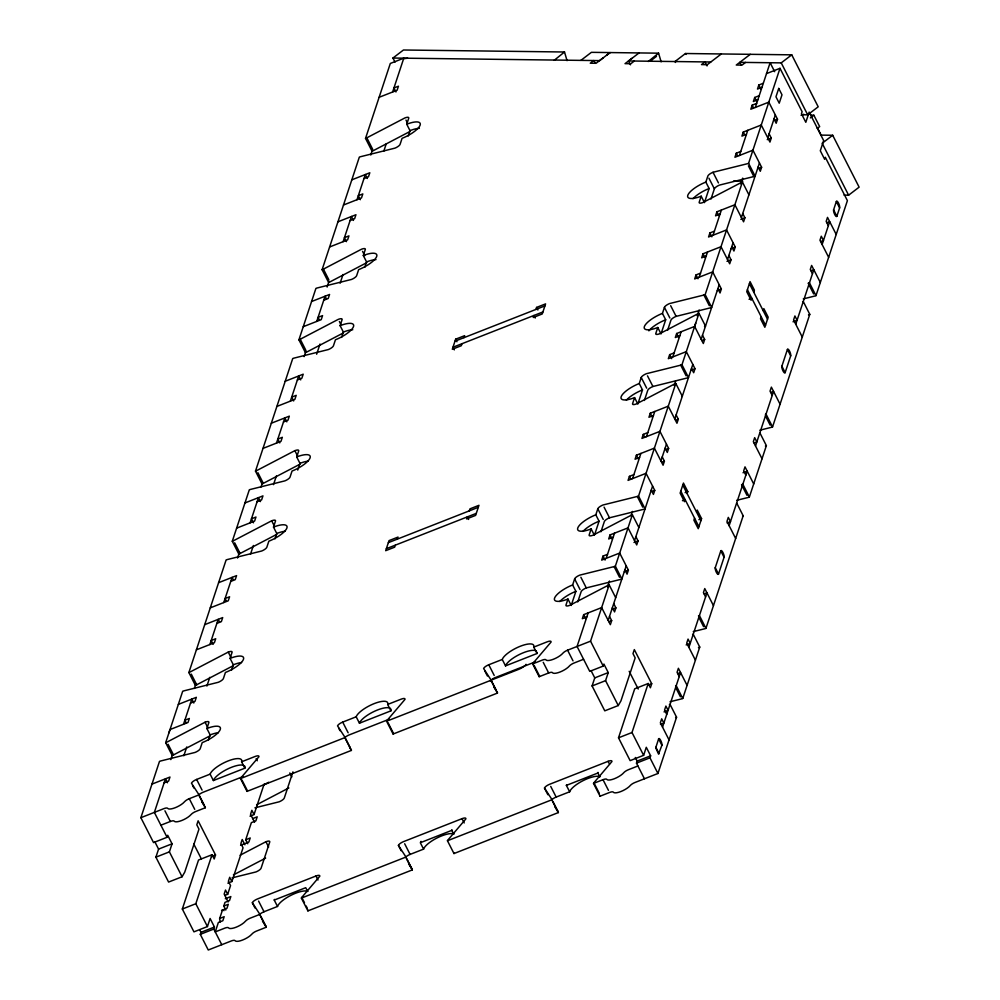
<?xml version="1.0" encoding="UTF-8"?>
<svg xmlns="http://www.w3.org/2000/svg" width="1000" height="1000" viewBox="0 0 1000 1000"><rect width="100%" height="100%" fill="white"/><g stroke="black" fill="none" stroke-linecap="round" stroke-linejoin="round"><path stroke-width="1.5" d="M154.838 841.787L158.575 849.1L155.9 857.163L168.588 882.062L182.075 876.762L169.4 851.862L172.062 843.812L167.712 835.275L167.05 837.288L153.55 842.588L140.875 817.688L159.488 761.388A5.038 1.562 -27 0 1 160.75 760.962L195.062 752.438A5.038 1.562 -27 0 0 200.225 748.65L202.225 742.613A17.637 5.475 -27 0 0 220.287 729.388A17.637 5.475 -27 0 0 206.887 728.512L208.888 722.475A5.038 1.562 -27 0 0 205.05 722.225L166.988 742.1A5.05 1.562 -27 0 1 165.675 742.688L172.2 755.487A5.05 1.562 -27 0 0 173.512 754.9L210.212 735.738M165.675 742.688L182.688 691.25A5.038 1.562 -27 0 1 183.95 690.837L218.25 682.3A5.038 1.562 -27 0 0 223.412 678.525L225.413 672.475A17.637 5.475 -27 0 0 243.487 659.25A17.637 5.475 -27 0 0 230.075 658.375L232.075 652.337A5.038 1.562 -27 0 0 228.25 652.087L190.188 671.963A5.038 1.562 -27 0 1 188.875 672.55L195.387 685.362A5.038 1.562 -27 0 0 196.713 684.775L233.412 665.6M188.875 672.55L226.112 559.963A5.038 1.562 -27 0 1 227.362 559.538L261.675 551.013A5.038 1.562 -27 0 0 266.837 547.225L268.837 541.188A17.637 5.475 -27 0 0 286.913 527.962A17.637 5.475 -27 0 0 273.5 527.087L275.5 521.038A5.038 1.562 -27 0 0 271.675 520.788L233.612 540.675A5.05 1.562 -27 0 1 232.288 541.263L238.812 554.062A5.05 1.562 -27 0 0 240.125 553.475L276.837 534.312M232.288 541.263L249.3 489.825A5.038 1.562 -27 0 1 250.562 489.4L284.875 480.875A5.038 1.562 -27 0 0 290.038 477.1L292.038 471.05A17.637 5.475 -27 0 0 310.1 457.825A17.637 5.475 -27 0 0 296.7 456.95L298.7 450.913A5.038 1.562 -27 0 0 294.862 450.662L256.8 470.538A5.038 1.562 -27 0 1 255.487 471.125L262.013 483.938A5.038 1.562 -27 0 0 263.325 483.338L300.025 464.175M255.487 471.125L292.725 358.537A5.075 1.575 -27 0 1 293.988 358.113L328.288 349.575A5.038 1.562 -27 0 0 333.45 345.8L335.45 339.762A17.637 5.475 -27 0 0 353.525 326.525A17.637 5.475 -27 0 0 340.112 325.662L342.113 319.613A5.038 1.562 -27 0 0 338.288 319.363L300.225 339.237A5.062 1.575 -27 0 1 298.913 339.837L305.425 352.638A5.062 1.575 -27 0 0 306.75 352.05L343.45 332.875M298.913 339.837L315.912 288.4A5.075 1.575 -27 0 1 317.175 287.975L351.488 279.45A5.038 1.562 -27 0 0 356.65 275.663L358.65 269.625A17.637 5.475 -27 0 0 376.712 256.4A17.637 5.475 -27 0 0 363.312 255.525L365.312 249.488A5.038 1.562 -27 0 0 361.475 249.237L323.413 269.113A5.062 1.575 -27 0 1 322.1 269.7L328.625 282.5A5.062 1.575 -27 0 0 329.938 281.913L366.637 262.75M322.1 269.7L359.338 157.1A5.05 1.562 -27 0 1 360.6 156.688L394.913 148.15A5.038 1.562 -27 0 0 400.075 144.375L402.075 138.325A17.637 5.475 -27 0 0 420.138 125.1A17.637 5.475 -27 0 0 406.737 124.225L408.738 118.188A5.038 1.562 -27 0 0 404.9 117.938L366.838 137.812A5.038 1.562 -27 0 1 365.525 138.4L372.05 151.213A5.038 1.562 -27 0 0 373.363 150.625L410.062 131.45M365.525 138.4L390.312 63.463L403.8 58.163L392.612 92M168.938 732.837L170.012 729.562L188 722.5L189.338 718.475L184.838 720.238L186.2 722.9M170.837 759.6L172.3 755.2M194.375 688.462L195.812 684.1M237.5 558.038L239.425 552.225M260.988 487.025L262.425 482.675M304.113 356.613L306.038 350.8M327.125 287.05L329.038 281.238M370.788 155.025L372.713 149.175M183.512 724.262L191.838 699.087L193.837 703.025M209.875 644.538L218.2 619.35L219.537 621.975M223.75 602.562L232.087 577.388L233.425 580.013M250.125 522.837L258.45 497.663L260.462 501.6M276.488 443.1L284.825 417.925L286.825 421.863M290.375 401.138L298.7 375.962L300.7 379.9M316.737 321.413L325.062 296.225L326.4 298.863M343.113 241.675L351.438 216.5L353.438 220.438M356.987 199.713L365.312 174.537L367.325 178.475M183.85 755.763L186.762 746.963M206.9 686.062L209.775 677.35M250.512 554.2L253.388 545.487M273.512 484.637L276.4 475.925M316.65 354.225L320.012 344.05M340.125 283.212L343.013 274.5M383.8 151.188L386.213 143.887M208.375 740.288L210.15 734.912L206.887 728.512M231.562 670.15L233.337 664.788L230.075 658.375M274.988 538.862L276.762 533.488L273.5 527.087M297.738 470.075L299.962 463.35L296.7 456.95M341.6 337.438L343.375 332.062L340.112 325.662M364.8 267.3L366.575 261.925L363.312 255.525M408.212 136L410 130.638L406.737 124.225M221.762 944.7L213.787 929.05L214.45 927.038L210.1 918.5L207.438 926.562L193.95 931.85L182.325 909.025L198.538 860.013L212.025 854.725L214.2 858.988L215.525 854.963L198.137 820.812L196.8 824.837L198.975 829.112L184.762 872.087L182.075 876.762M207.438 926.562L195.812 903.737L212.025 854.725M260.725 916.1L266.163 926.775A5.025 1.562 -27 0 1 266.163 927.275L256.675 931A5.038 1.562 -27 0 0 252.8 933.225L250.375 935.562A10.075 3.125 -27 0 1 235.95 941.225L234.575 940.375A5.038 1.562 -27 0 0 231.238 940.987L208.263 950L200.3 934.35L200.963 932.337L199.725 929.9M225.825 910.05L223.787 906.05L225 902.362L229.5 900.588L230.837 896.562L225.3 898.737M224.775 895.438L227.675 894.3L230.562 885.575L228.388 881.3L229.713 877.275L231.887 881.538L227.838 883.138M231.887 881.538L243.05 847.8L240.875 843.538L242.213 839.513L244.887 844.762M247.75 843.75L245.712 839.75L251.375 822.625L255.875 820.863L257.2 816.838L252.712 818.6M249.988 816.162L254.037 814.562L264.137 784.05M292.95 771.85L284.288 798.037A5.038 1.562 -27 0 1 279.125 801.812L254.913 807.837M463.963 337.675L464.637 335.662L455.637 339.188L452.312 349.263L461.3 345.725L461.975 343.713M395.35 545.138L394.688 547.163L385.688 550.688L389.025 540.612L398.013 537.087L397.35 539.1M469.3 510.863L469.963 508.85L478.963 505.312L475.625 515.388L466.637 518.913L467.3 516.9L468.6 519.462M535.913 309.425L536.587 307.413L545.575 303.888L542.25 313.962L533.25 317.488L533.913 315.475L535.225 318.038M766.513 73.612L780 68.312L748.587 163.325A5.062 1.575 -27 0 1 747.325 163.738L713.012 172.275A5.038 1.562 -27 0 0 707.85 176.05L705.85 182.087A17.637 5.475 -27 0 0 687.788 195.325A17.637 5.475 -27 0 0 701.188 196.188L699.188 202.237A5.038 1.562 -27 0 0 703.025 202.488L741.087 182.613A5.075 1.575 -27 0 1 742.4 182.013L705.163 294.613A5.038 1.562 -27 0 1 703.9 295.038L669.587 303.562A5.038 1.562 -27 0 0 664.425 307.35L662.438 313.387A17.637 5.475 -27 0 0 644.362 326.613A17.637 5.475 -27 0 0 657.763 327.488L655.775 333.525A5.038 1.562 -27 0 0 659.6 333.775L697.663 313.9A5.05 1.562 -27 0 1 698.975 313.312L681.963 364.75A5.038 1.562 -27 0 1 680.713 365.163L646.4 373.7A5.038 1.562 -27 0 0 641.237 377.475L639.237 383.525A17.637 5.475 -27 0 0 621.163 396.75A17.637 5.475 -27 0 0 634.575 397.625L632.575 403.663A5.038 1.562 -27 0 0 636.413 403.913L674.475 384.038A5.05 1.562 -27 0 1 675.788 383.45L638.55 496.037A5.038 1.562 -27 0 1 637.288 496.463L602.975 505A5.038 1.562 -27 0 0 597.812 508.775L595.812 514.812A17.637 5.475 -27 0 0 577.75 528.05A17.637 5.475 -27 0 0 591.15 528.913L589.15 534.963A5.038 1.562 -27 0 0 592.987 535.212L631.05 515.325A5.05 1.562 -27 0 1 632.362 514.738L615.35 566.175A5.038 1.562 -27 0 1 614.087 566.6L579.788 575.125A5.038 1.562 -27 0 0 574.625 578.9L572.625 584.95A17.637 5.475 -27 0 0 554.55 598.175A17.637 5.475 -27 0 0 567.962 599.05L565.962 605.087A5.038 1.562 -27 0 0 569.788 605.337L607.85 585.462A5.05 1.562 -27 0 1 609.163 584.875L615.688 597.675M572.625 584.95L575.887 591.35L571.225 605.45L567.962 599.05M594.8 534.138L599.075 521.213L595.812 514.812M639.237 383.525L642.5 389.925L637.837 404.025L634.575 397.625M662.438 313.387L665.688 319.788L661.025 333.888L657.763 327.488M705.85 182.087L709.112 188.5L704.45 202.6L701.188 196.188M577.775 601.888L581.138 591.712A5.038 1.562 -27 0 1 586.3 587.925L620.612 579.4A5.038 1.562 -27 0 0 621.875 578.975L615.35 566.175M600.962 531.763L604.338 521.575A5.038 1.562 -27 0 1 609.5 517.8L643.812 509.263A5.038 1.562 -27 0 0 645.062 508.85L638.55 496.037M644.388 400.462L647.763 390.288A5.038 1.562 -27 0 1 652.925 386.5L687.225 377.975A5.038 1.562 -27 0 0 688.487 377.55L681.963 364.75M667.588 330.337L670.95 320.15A5.038 1.562 -27 0 1 676.112 316.375L710.425 307.838A5.038 1.562 -27 0 0 711.688 307.425L705.163 294.613M711 199.037L714.375 188.85A5.038 1.562 -27 0 1 719.538 185.075L753.85 176.55A5.062 1.575 -27 0 0 755.1 176.125L748.587 163.325M609.5 616.375L611.675 620.65L610.35 624.675L601.65 607.6L583.663 614.663L582.337 618.688L586.825 616.925M607.537 554.312L603.038 556.075L601.7 560.112L619.688 553.05L628.387 570.125L627.062 574.15L624.888 569.875M635.875 536.65L638.05 540.913L636.712 544.938L628.025 527.863L610.037 534.925L608.7 538.962L613.2 537.188M633.9 474.588L629.412 476.35L628.075 480.375L646.062 473.312L654.762 490.387L653.425 494.412L651.25 490.15M662.237 456.912L664.412 461.175L663.088 465.213L654.388 448.137L636.4 455.2L635.075 459.225L639.562 457.463M647.788 432.612L643.288 434.387L641.95 438.413L659.938 431.35L668.637 448.425L667.3 452.45L665.125 448.188M676.125 414.95L678.3 419.212L676.963 423.25L668.263 406.175L650.275 413.237L648.95 417.262L653.45 415.5M674.15 352.887L669.65 354.65L668.325 358.675L686.312 351.625L695 368.688L693.675 372.725L691.5 368.45M695.725 323.162L694.638 326.438L676.65 333.5L675.312 337.525L679.812 335.763M700.525 273.15L696.025 274.925L694.688 278.95L712.675 271.887L721.375 288.962L720.037 292.987L717.862 288.725M728.863 255.487L731.038 259.75L729.7 263.788L721 246.713L703.012 253.775L701.688 257.8L706.188 256.038M714.4 231.188L709.9 232.95L708.562 236.988L726.55 229.925L735.25 247L733.925 251.025L731.75 246.762M742.738 213.525L744.912 217.787L743.575 221.812L734.887 204.75L716.9 211.8L715.562 215.837L720.062 214.075M740.763 151.463L736.275 153.225L734.938 157.25L752.925 150.188L761.625 167.262L760.288 171.287L758.112 167.025M769.1 133.787L771.275 138.062L769.95 142.088L761.25 125.013L743.263 132.075L741.938 136.1L746.425 134.338M756.65 103.413L752.163 105.188L750.825 109.213L768.812 102.15L777.513 119.225L776.175 123.25L774 118.987M759.212 95.7L754.712 97.463L753.375 101.487L757.875 99.725M763.312 83.275L758.825 85.037L757.487 89.062L761.988 87.3M588.162 612.9L577.062 646.462L589.738 671.363L603.225 666.075L603.9 664.05L608.25 672.588L605.575 680.65L618.263 705.55L604.775 710.837L592.087 685.95L594.75 677.887L591.025 670.575M606.2 558.337L614.525 533.162M632.575 478.612L640.9 453.438M646.45 436.65L654.775 411.463M672.812 356.912L681.15 331.737M699.188 277.188L707.513 252M713.062 235.225L721.388 210.037M739.438 155.488L747.763 130.312M755.325 107.45L770.113 62.725L774.675 71.688M607.513 586.912L609.45 581.038M631.038 515.788L632.475 511.425M674.163 385.375L675.6 381.012M697.175 315.812L699.087 310M740.775 183.95L742.7 178.137M603.225 666.075L590.55 641.175L609.163 584.875M608.175 620.4L626.213 565.85M634.538 540.675L652.588 486.125M660.913 460.938L666.462 444.15M674.788 418.975L692.825 364.425M701.162 339.25L719.2 284.688M727.525 259.513L733.075 242.725M741.4 217.55L759.45 163M767.775 137.812L775.337 114.95M613.725 603.625L615.9 607.888L614.562 611.912L612.388 607.65M702.487 335.213L704.663 339.487L703.337 343.512L694.638 326.438M687.138 493.6L687.8 491.587L683.45 483.05L680.125 493.125L684.475 501.662L685.138 499.637L682.438 500.7M753.75 292.175L754.412 290.163L750.062 281.625L746.737 291.7L751.087 300.225L751.75 298.212L749.05 299.275M547.875 794.725L544.475 788.05A5.038 1.562 -27 0 1 549.637 784.275L608.1 761.325A5.038 1.562 -27 0 1 611.925 761.575L593.9 782.763A5.038 1.562 -27 0 0 593.525 783.413L600.05 796.213L609.525 792.487A5.038 1.562 -27 0 1 613.325 792.175A10.075 3.125 -27 0 0 620.913 791.525A10.075 3.125 -27 0 0 630.288 785.512A5.038 1.562 -27 0 1 634.963 782.5L657.938 773.487L649.975 757.837L650.638 755.825L646.287 747.288L643.625 755.337L630.138 760.638L618.513 737.812L634.712 688.8L648.213 683.5L650.387 687.775L651.712 683.737L634.325 649.6L632.987 653.625L635.163 657.887L620.95 700.863L618.263 705.55M694.562 518.138L693.888 520.15L698.238 528.688L701.575 518.625L697.225 510.087L696.55 512.1M761.175 316.712L760.5 318.725L764.85 327.262L768.188 317.188L763.838 308.65L763.175 310.675M643.625 755.337L632 732.513L648.213 683.5M644.45 778.787L636.475 763.138L637.15 761.112L635.288 757.463M658.637 738.863L655.725 747.8L658.538 754.075L661.9 745.263A3.775 1.075 68.6 0 0 660.763 740.55A3.775 1.075 68.6 0 0 658.637 738.863L661.9 745.263M662.525 727.113L680.562 672.562L677.8 673.637M688.888 647.375L706.938 592.825L704.163 593.913M715.263 567.65L720.812 550.862A3.775 1.075 68.6 0 1 722.938 552.55A3.775 1.075 68.6 0 1 724.075 557.263L718.525 574.05A3.775 1.075 68.6 0 1 716.388 572.362A3.775 1.075 68.6 0 1 715.263 567.65L718.525 574.05M729.137 525.688L747.188 471.125L743.025 472.762M755.512 445.95L773.55 391.4L770.788 392.488M781.875 366.225L787.425 349.438A3.775 1.075 68.6 0 1 789.562 351.125A3.775 1.075 68.6 0 1 790.688 355.838L785.138 372.625A3.775 1.075 68.6 0 1 783.012 370.938A3.775 1.075 68.6 0 1 781.875 366.225L785.138 372.625M795.75 324.25L813.8 269.7L811.025 270.788M822.125 244.525L829.688 221.663L826.912 222.75M833.575 209.913L836.375 201.425A3.775 1.075 68.6 0 1 838.512 203.113A3.775 1.075 68.6 0 1 839.638 207.825L836.838 216.312A3.775 1.075 68.6 0 1 834.737 214.537A3.775 1.075 68.6 0 1 833.6 209.825L836.838 216.312M657.938 773.487L676.562 717.188L670.037 704.388A5.038 1.562 -27 0 0 669.388 704.663M670.05 701.75L681.488 698.913A5.05 1.562 -27 0 0 682.75 698.487L699.75 647.062L693.238 634.25A5.038 1.562 -27 0 0 692.575 634.525M693.25 631.625L704.688 628.775A5.038 1.562 -27 0 0 705.938 628.362L743.175 515.763L736.65 502.962M736.663 500.325L748.1 497.488A5.05 1.562 -27 0 0 749.362 497.062L766.375 445.625L759.85 432.825M759.862 430.2L771.3 427.35A5.038 1.562 -27 0 0 772.55 426.925L809.788 314.337L803.275 301.525A5.038 1.562 -27 0 0 802.613 301.8M803.288 298.9L814.725 296.05A5.05 1.562 -27 0 0 815.975 295.637L847.4 200.637L825.312 157.275L824.65 159.3L820.3 150.762L823.662 140.588L809.175 112.125L805.812 122.3L801.462 113.763L802.125 111.75L780 68.312M403.638 58.675L407.713 58.212M406.8 858.763L412.238 869.438A5.038 1.562 -27 0 1 412.238 869.938L307.913 910.888L301.388 898.088A5.038 1.562 -27 0 1 301.762 897.438L319.788 876.25A5.038 1.562 -27 0 0 315.963 876L257.5 898.95A5.038 1.562 -27 0 0 252.338 902.725L255.062 908.062M603.075 57.925L596.075 63.288L590.275 63.212L593.787 60.538L595.138 63.2M630.487 64.812L628.538 60.963L632.038 58.288M395.025 62.138L392.938 58.038L403.45 50L564.513 52L567.05 60.663M564.513 52L554.15 60.35M580.887 60.375L591.4 52.337L658.587 53.175L661.125 61.837M606.587 55.25L610.087 52.575L599.575 60.613L392.938 58.038M639.05 52.938L625.025 63.65L630.825 63.712L634.325 61.037M658.587 53.175L648.225 61.513M651.2 60.412L656.462 56.4M801.9 114.763L807.688 114.838L818.2 106.8L791.737 54.837L685.475 53.513L674.963 61.55A5.05 2.4 52.8 0 0 675.525 62.462M721.312 53.963L707.3 64.675L701.5 64.6L705.013 61.925L707.05 65.925M750.275 54.325L736.263 65.037L742.05 65.1L745.55 62.425M741.075 64.912L739.762 62.35L781.225 62.875L791.737 54.837M810.35 117.912L813.863 115.237L819.663 126.613L817.325 128.4M832.688 135.262L822.175 143.287L848.612 195.188L859.125 187.15L832.688 135.262L821.112 135.113L817.387 127.8M263.288 785.088L268.725 782.25M288.85 787.95L257.575 804.287A5.038 1.562 -27 0 1 256.588 804.737M240.1 855.225L265.925 841.737A5.038 1.562 -27 0 1 269.75 841.975L261.1 868.162A5.038 1.562 -27 0 1 255.938 871.95L232.062 877.875M265.65 858.088L234.387 874.412A5.038 1.562 -27 0 1 233.4 874.875M379.125 97.3L397.113 90.237L398.438 86.213L393.938 87.975L395.975 91.975M351.825 179.825L369.812 172.775L368.475 176.8L363.988 178.562M343.5 205.012L361.488 197.95L362.812 193.925L358.325 195.688L360.363 199.688M337.95 221.8L355.938 214.737L354.6 218.762L350.1 220.525M329.613 246.975L347.6 239.913L348.938 235.888L344.438 237.65L346.475 241.65M311.575 301.525L329.562 294.462L328.225 298.5L323.738 300.262M774.812 120.288L777.513 119.225M801.075 115.312L803.775 114.25M767.237 139.65L771.275 138.062M303.25 326.7L321.238 319.65L322.562 315.613L318.075 317.375L319.425 320.05M758.925 168.325L761.625 167.262M285.212 381.262L303.2 374.2L301.863 378.225L297.362 379.988M740.863 219.375L744.912 217.787M276.875 406.438L294.862 399.375L296.2 395.35L291.7 397.113L293.663 400.95M454.975 341.2L544.913 305.9M542.913 311.95L452.975 347.25L454.312 349.875M271.325 423.225L289.312 416.163L287.987 420.188L283.488 421.95M731.2 248.588L735.25 247M726.988 261.337L731.038 259.75M263 448.4L280.988 441.337L282.325 437.312L277.825 439.075L279.775 442.912M820.763 241.55L823.45 240.5L821.287 236.225L819.95 240.25L828.65 257.325M717.325 290.55L721.375 288.962M244.963 502.95L262.95 495.887L261.613 499.925L257.113 501.688M701.963 340.55L704.663 339.487M236.637 528.138L254.625 521.075L255.95 517.038L251.45 518.812L253.5 522.812M793.037 321.812L797.087 320.225L794.912 315.963L793.575 319.988L802.275 337.062M690.962 370.275L695 368.688M218.588 582.688L236.575 575.625L235.25 579.65L230.75 581.425M675.6 420.275L678.3 419.212M210.263 607.863L228.25 600.8L229.587 596.775L225.087 598.538L226.388 601.1M388.363 542.638L478.3 507.325M386.362 548.675L476.3 513.375M204.713 624.65L222.7 617.587L221.363 621.613L216.875 623.387M665.938 449.487L668.637 448.425M661.725 462.238L664.412 461.175M196.388 649.825L214.375 642.763L215.7 638.737L211.213 640.5L213.162 644.35M754.137 442.987L756.838 441.925L754.663 437.65L753.337 441.688L762.025 458.762M652.062 491.45L654.762 490.387M685.1 492.65L687.8 491.587M178.35 704.388L196.337 697.325L195 701.35L190.5 703.112M634 542.5L638.05 540.913M698.875 519.675L701.575 518.625M727.1 522.975L730.475 521.65L728.3 517.388L726.963 521.413L735.662 538.488M624.338 571.712L628.387 570.125M151.975 784.112L169.963 777.05L168.625 781.087L164.137 782.85M611.85 609.475L615.9 607.888M204.213 805.125L198.775 794.45L191.462 783.213A5.038 1.562 -27 0 1 196.625 779.438L210.125 774.137A17.637 5.475 -27 0 1 228.188 760.913A17.637 5.475 -27 0 1 241.6 761.787L255.087 756.488A5.038 1.562 -27 0 1 258.925 756.737L240.888 777.925A5.038 1.562 -27 0 0 240.512 778.575L247.037 791.375L351.362 750.425A5.038 1.562 -27 0 0 351.362 749.925L349.538 747.113M350.275 747.788L344.837 737.125L337.537 725.875A5.038 1.562 -27 0 1 342.7 722.1L356.188 716.8A17.637 5.475 -27 0 1 374.263 703.575A17.637 5.475 -27 0 1 387.663 704.45L401.163 699.15A5.038 1.562 -27 0 1 404.988 699.4L386.962 720.588A5.038 1.562 -27 0 0 386.587 721.237L393.1 734.038L497.425 693.088A5.038 1.562 -27 0 0 497.438 692.588L493.775 686.963M496.35 690.45L490.913 679.788L483.612 668.538A5.038 1.562 -27 0 1 488.775 664.762L502.262 659.463A17.637 5.475 -27 0 1 520.325 646.237A17.637 5.475 -27 0 1 533.737 647.113L547.225 641.812A5.038 1.562 -27 0 1 551.062 642.062L533.038 663.25A5.038 1.562 -27 0 0 532.65 663.9L539.175 676.7L548.663 672.975A5.038 1.562 -27 0 1 552.45 672.663A10.075 3.125 -27 0 0 560.05 672.013A10.075 3.125 -27 0 0 569.412 666A5.038 1.562 -27 0 1 574.1 663L583.575 659.275M608.987 621.7L611.675 620.65M210.125 774.137L213.388 780.55L244.862 768.188A17.637 5.475 -27 0 0 244.887 766.488M356.188 716.8L359.45 723.213L390.925 710.85A17.637 5.475 -27 0 0 391.087 709.675M502.262 659.463L505.525 665.875L537 653.512A17.637 5.475 -27 0 0 537.163 652.337M243.075 776.575L203.15 792.237A5.038 1.562 -27 0 0 198.55 795.163M389.15 719.237L349.225 734.9A5.038 1.562 -27 0 0 344.625 737.825M535.212 661.9L495.288 677.575A5.038 1.562 -27 0 0 490.325 680.95M140.875 817.688L163.85 808.662A5.038 1.562 -27 0 1 167.188 808.062L168.562 808.913A10.075 3.125 -27 0 0 182.987 803.25L185.413 800.913A5.038 1.562 -27 0 1 189.288 798.688L198.775 794.963A5.038 1.562 -27 0 0 198.775 794.45M240.512 778.575L344.837 737.625A5.038 1.562 -27 0 0 344.837 737.125M386.587 721.237L490.913 680.288A5.038 1.562 -27 0 0 490.913 679.788M491.188 680.138L518.575 669.4A7.562 2.35 -27 0 0 524.663 665.812M532.65 663.9L542.137 660.175A5.038 1.562 -27 0 1 545.938 659.85A10.075 3.125 -27 0 0 553.525 659.212A10.075 3.125 -27 0 0 562.888 653.2A5.038 1.562 -27 0 1 567.575 650.188L590.55 641.175M160.888 825.2L170.375 821.475A5.038 1.562 -27 0 1 173.713 820.863L175.075 821.712A10.075 3.125 -27 0 0 189.5 816.05L191.938 813.713A5.038 1.562 -27 0 1 195.812 811.488L205.287 807.763A5.038 1.562 -27 0 0 205.287 807.262L201.637 801.637M158.575 849.1L172.062 843.812M594.75 677.887L608.25 672.588M686.175 644.938L690.225 643.35L688.05 639.087L686.712 643.112L695.413 660.188M155.9 857.163L169.4 851.862M592.087 685.95L605.575 680.65M245.712 839.75L250.212 837.987L248.875 842.013L240.575 845.275M211.488 856.55L215.525 854.963M649.013 684.8L651.712 683.737M664.025 711.912L668.075 710.325L665.9 706.062L664.562 710.088L666.737 714.35M182.325 909.025L195.812 903.737M618.513 737.812L632 732.513M660.487 724.4L663.85 723.088L661.688 718.812L660.35 722.837L669.05 739.912M223.787 906.05L228.287 904.287L226.95 908.312L221.55 910.438M552.875 801.425L558.3 812.1A5.038 1.562 -27 0 1 558.3 812.6L453.975 853.55L447.45 840.75A5.038 1.562 -27 0 1 447.837 840.1L465.863 818.913A5.038 1.562 -27 0 0 462.025 818.662L403.575 841.612A5.038 1.562 -27 0 0 398.413 845.387L401.125 850.725M219.675 918.475L224.175 916.712L222.838 920.738L218.35 922.5L215.238 931.9L224.725 928.175A5.038 1.562 -27 0 1 228.062 927.575L229.425 928.425A10.075 3.125 -27 0 0 243.85 922.763L246.287 920.425A5.038 1.562 -27 0 1 250.162 918.188L259.637 914.475A5.025 1.562 -27 0 0 259.637 913.962L252.338 902.725M259.425 914.675A5.038 1.562 -27 0 1 264.025 911.75L277.512 906.462L274.25 900.062L305.725 887.7L307.688 891.538M451.95 829.75A17.637 5.475 -27 0 1 451.8 830.362L420.325 842.725L423.587 849.125L410.087 854.412A5.038 1.562 -27 0 0 405.487 857.337M551.562 800A5.038 1.562 -27 0 1 556.163 797.075L569.65 791.787L566.388 785.387L597.875 773.025A17.637 5.475 -27 0 0 598.013 772.412M200.963 932.337L214.45 927.038M637.15 761.112L650.638 755.825M200.3 934.35L213.787 929.05M636.475 763.138L649.975 757.837M301.388 898.088L405.712 857.138A5.038 1.562 -27 0 0 405.712 856.625L398.413 845.387M447.45 840.75L551.775 799.8A5.038 1.562 -27 0 0 551.788 799.287L544.475 788.05M593.525 783.413L603.013 779.688A5.038 1.562 -27 0 1 606.8 779.362A10.075 3.125 -27 0 0 614.4 778.725A10.075 3.125 -27 0 0 623.763 772.712A5.038 1.562 -27 0 1 628.45 769.7L637.925 765.975M628.538 60.963L710.8 61.988M813.863 115.237L810.962 115.2L809.725 112.762M733.55 181.025L742.812 181.137M844.062 195.125L848.612 195.188M554.65 806.475L558.3 812.1M408.587 863.812L412.238 869.438M262.512 921.15L266.163 926.775M781.225 62.875L807.688 114.838M836.35 201.513L839.613 207.925M836.213 234.462L827.513 217.387L826.175 221.425L828.35 225.688M758.825 85.037L760.863 89.038M754.712 97.463L756.75 101.463M752.163 105.188L753.512 107.85M820.325 282.512L811.625 265.438L810.288 269.462L812.463 273.725M743.263 132.075L744.35 134.213M815.975 295.637L809.45 282.825A5.05 1.562 -27 0 1 808.5 283.163M748.413 165.875L753.85 176.55M808.2 283.25L813.637 293.925M736.275 153.225L737.625 155.887M742.4 182.013L748.925 194.825M713.012 172.275L718.45 182.938M708.938 178.188L714.375 188.85M787.425 349.438L790.688 355.838M716.9 211.8L718.85 215.65M749.425 283.675L767.537 319.237M747.425 289.713L765.537 325.275M709.9 232.95L711.862 236.8M780.075 404.2L771.375 387.125L770.037 391.163L772.212 395.425M703.012 253.775L704.975 257.613M696.025 274.925L697.975 278.762M772.55 426.925L766.038 414.125A5.038 1.562 -27 0 1 765.387 414.363M703.9 295.038L709.338 305.7M765.45 415.875L770.212 425.213M698.975 313.312L705.5 326.112A5.05 1.562 -27 0 0 704.513 326.55M670.675 305.7L676.112 316.375M664.425 307.35L669.862 318.012M753.7 483.938L745.013 466.863L743.675 470.887L745.85 475.163M676.65 333.5L678.688 337.5M749.362 497.062L742.837 484.263A5.05 1.562 -27 0 1 741.575 484.675L747.013 495.35M680.713 365.163L686.15 375.838M669.65 354.65L671.688 358.65M675.788 383.45L682.3 396.25A5.05 1.562 -27 0 0 681.65 396.525M647.487 375.838L652.925 386.5M641.237 377.475L646.675 388.15M720.812 550.862L724.075 557.263M650.275 413.237L652.237 417.075M682.8 485.1L700.925 520.662M680.8 491.138L698.925 526.712M643.288 434.387L644.587 436.95M713.45 605.625L704.762 588.562L703.425 592.587L705.6 596.85M636.4 455.2L638.362 459.038M629.412 476.35L630.712 478.913M705.938 628.362L699.412 615.55A5.038 1.562 -27 0 1 698.462 615.887M637.288 496.463L642.725 507.137M698.838 617.312L703.6 626.65M536.587 307.413L537.888 309.975M632.362 514.738L638.888 527.55M604.062 507.125L609.5 517.8M405.988 120.075L407.35 122.737M597.812 508.775L603.25 519.45M687.087 685.362L678.388 668.288L677.062 672.312L679.237 676.587M610.037 534.925L612.075 538.925M682.75 698.487L676.225 685.688A5.05 1.562 -27 0 1 675.575 685.925M614.087 566.6L619.525 577.263M675.65 687.438L680.4 696.775M591.15 528.913L594.412 535.312M603.038 556.075L605.075 560.075M366.838 137.812L372.275 148.488M629.175 671.287L638.225 689.038M580.875 577.263L586.3 587.925M455.637 339.188L456.95 341.75M574.625 578.9L580.05 589.575M655.863 747.25L659.125 753.65M583.663 614.663L585.7 618.663M567.575 650.188L573.013 660.863M362.562 251.363L364.738 255.637M608.1 761.325L609.462 764M543.225 662.312L548.663 672.975M603.013 779.688L608.45 790.35M533.737 647.113L537 653.512M597.875 773.025L599.825 776.862M534.113 665.387L539.55 676.05A5.038 1.562 -27 0 0 539.175 676.7M593.9 782.763L599.338 793.425M323.413 269.113L328.85 279.788M339.375 321.5L340.725 324.162M488.775 664.762L494.2 675.438M550.725 786.413L556.163 797.075M490.913 680.288L497.425 693.088M551.775 799.8L558.3 812.6M484.688 670.675L487.413 676.012M300.225 339.237L305.663 349.913M294.862 450.662L297.575 456M462.025 818.662L464.2 822.938M387.663 704.45L390.925 710.85M451.8 830.362L453.762 834.2M388.05 722.725L393.488 733.388A5.038 1.562 -27 0 0 393.1 734.038M257.887 472.675L263.325 483.338M271.675 520.788L274.387 526.125M342.7 722.1L348.137 732.775M404.663 843.75L410.087 854.412M344.837 737.625L351.362 750.425M405.712 857.138L412.238 869.938M338.625 728.012L339.988 730.688M234.688 542.8L240.125 553.475M228.25 652.087L230.963 657.425M289.8 772.938L291.837 776.938M256.175 758.625L257.262 760.763M315.963 876L318 880M241.6 761.787L244.862 768.188M191.275 674.1L196.713 684.775M241.975 780.062L247.413 790.725A5.038 1.562 -27 0 0 247.037 791.375M301.762 897.438L304.488 902.763M306.112 905.975L307.2 908.1M254.037 814.562L251.863 810.3L250.538 814.325L254.55 822.212M205.05 722.225L207.775 727.55M265.925 841.737L268.637 847.062M196.625 779.438L202.062 790.113M258.587 901.087L264.025 911.75M198.775 794.963L205.287 807.763M259.637 914.475L266.163 927.275M192.55 785.35L193.912 788.025M168.075 744.237L173.512 754.9M189.288 798.688L194.725 809.35M227.675 894.3L225.5 890.037L224.163 894.062L228.175 901.938M167.475 782.763L165.463 778.812L154.362 812.387L167.05 837.288M193.688 843.863L201.35 858.888M164.938 810.8L170.375 821.475M220.238 921.925L219.6 918.725L222.45 910.075A3.775 1.075 68.9 0 1 223.95 910.675M808.475 314.925A5.038 1.562 -27 0 1 809.788 314.337M600.05 796.213A5.038 1.562 -27 0 1 600.425 795.562M566.388 785.387A17.637 5.475 -27 0 1 566.663 784.725M569.65 791.787A17.637 5.475 -27 0 1 583.138 780.612A17.637 5.475 -27 0 1 599.837 776.575M453.975 853.55A5.038 1.562 -27 0 1 454.35 852.9M420.6 842.062A17.637 5.475 -27 0 1 421.012 841.338M423.587 849.125A17.637 5.475 -27 0 1 437.062 837.95A17.637 5.475 -27 0 1 453.775 833.913M307.913 910.888A5.038 1.562 -27 0 1 308.288 910.238M277.512 906.462A17.637 5.475 -27 0 1 291 895.288A17.637 5.475 -27 0 1 307.7 891.25M274.25 900.062A17.637 5.475 -27 0 1 274.525 899.4M765.387 446.062A5.038 1.562 -27 0 1 766.375 445.625M742.525 516.038A5.038 1.562 -27 0 1 743.175 515.763M698.438 647.65A5.038 1.562 -27 0 1 699.75 647.062M675.575 717.613A5.038 1.562 -27 0 1 676.562 717.188M526.025 664.325A7.562 2.35 -27 0 1 525.475 665.025M686.038 54.425A5.1 2.487 52.6 0 1 685.5 53.513M693.012 198.7A17.637 5.475 -27 0 1 709.112 188.5M410 130.638A17.637 5.475 -27 0 1 419.387 128.312M366.575 261.925A17.637 5.475 -27 0 1 375.975 259.613M343.375 332.062A17.637 5.475 -27 0 1 352.775 329.738M233.337 664.788A17.637 5.475 -27 0 1 241.575 662.55M210.15 734.912A17.637 5.475 -27 0 1 218.375 732.688M559.775 601.55A17.637 5.475 -27 0 1 575.887 591.35M582.975 531.413A17.637 5.475 -27 0 1 599.075 521.213M213.388 780.55A17.637 5.475 -27 0 1 226.863 769.375A17.637 5.475 -27 0 1 243.575 765.337M244.175 765.638A17.637 5.475 -27 0 1 244.613 766.025M359.45 723.213A17.637 5.475 -27 0 1 374.525 711.263A17.637 5.475 -27 0 1 390.688 708.688M505.525 665.875A17.637 5.475 -27 0 1 519.8 654.3A17.637 5.475 -27 0 1 536.312 650.962M299.962 463.35A17.637 5.475 -27 0 1 308.188 461.125M276.762 533.488A17.637 5.475 -27 0 1 285 531.25M626.388 400.125A17.637 5.475 -27 0 1 642.5 389.925M648.875 330.838A17.637 5.475 -27 0 1 665.688 319.788M778.737 88.413L775.962 96.8L779.225 103.2L782 94.812L778.737 88.413"/></g></svg>
